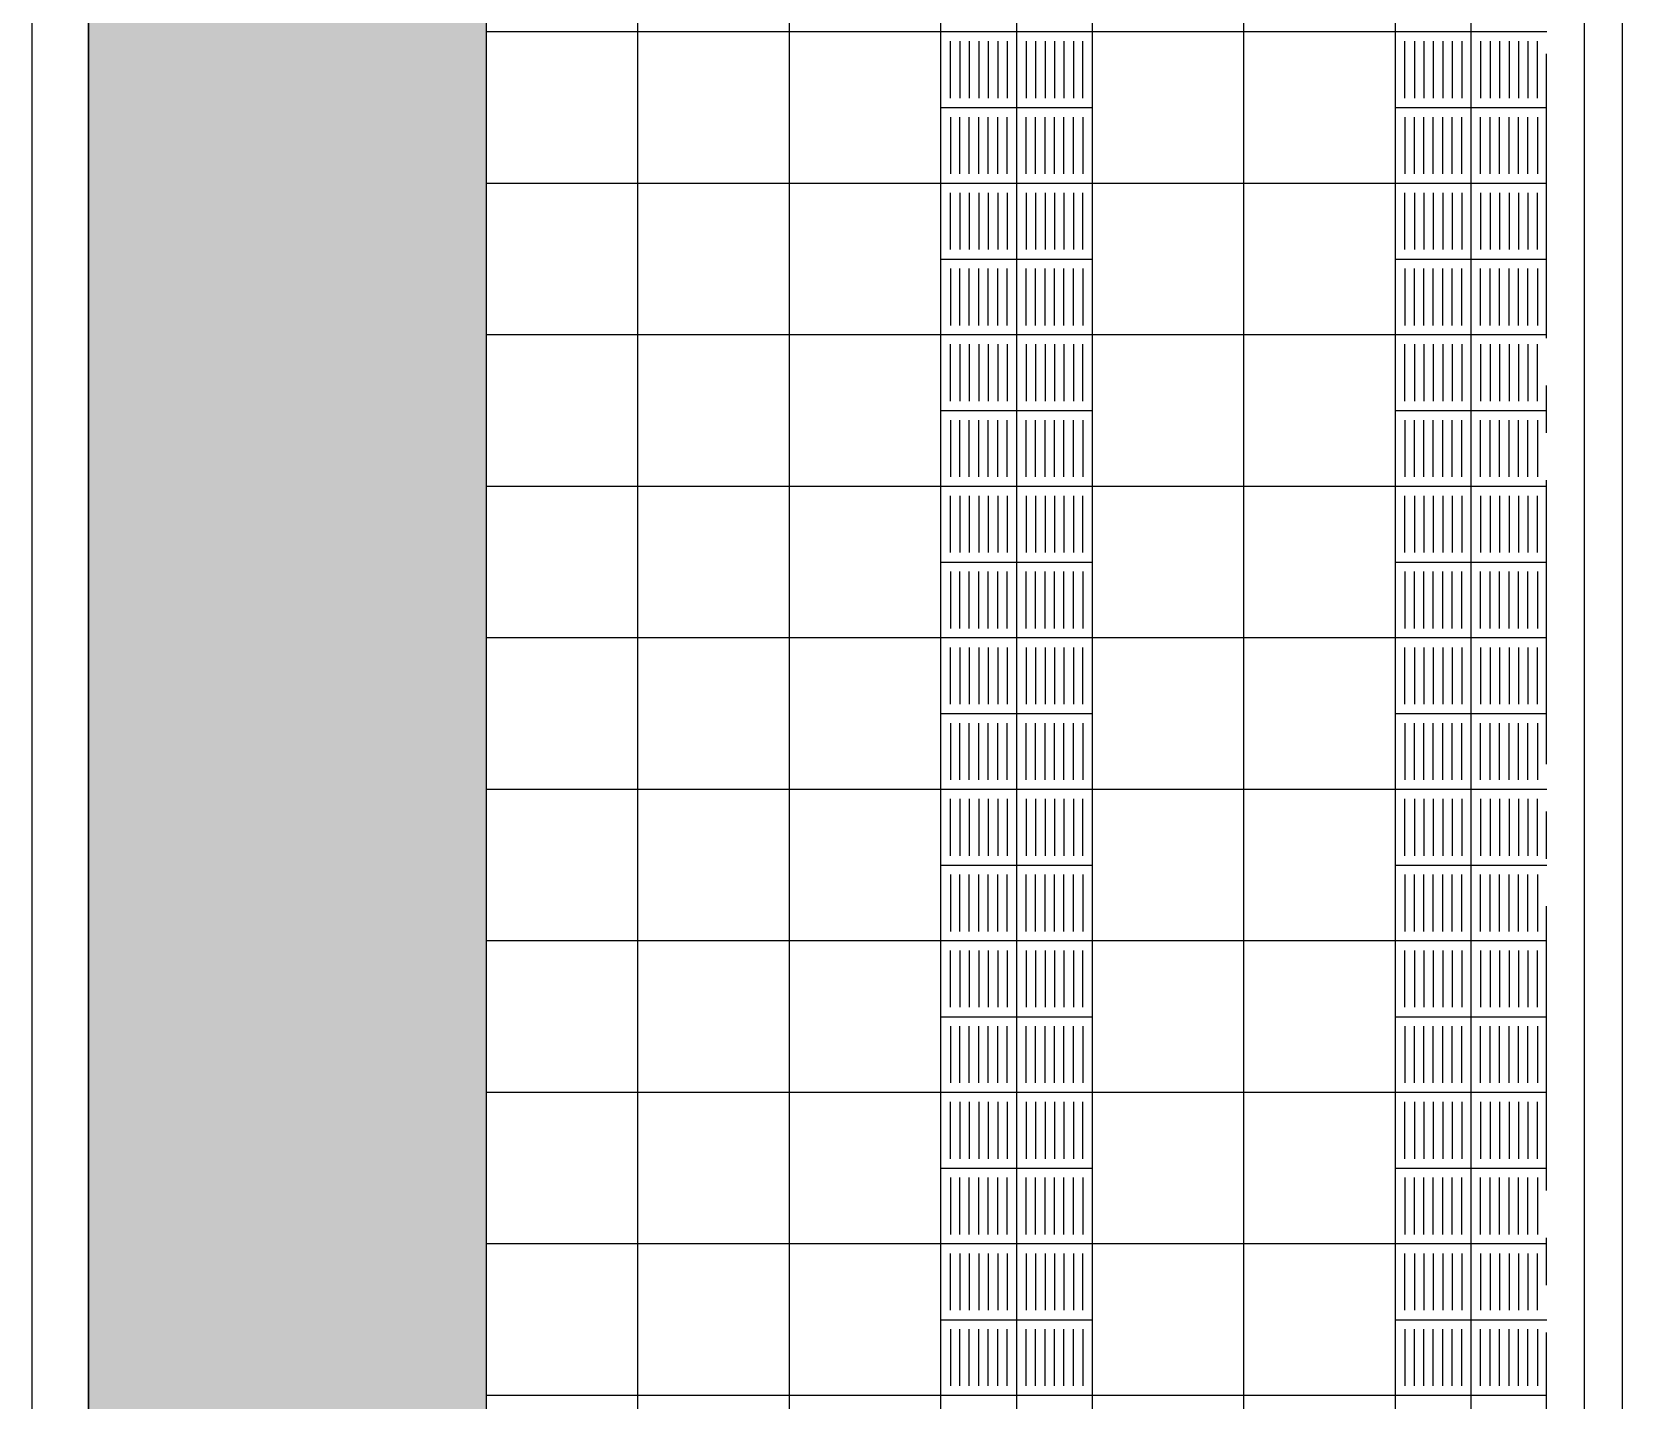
# Model space of a CAD drawing. Header units: inches. Extents: x -309 to 190, y -1585 to -1350.
# Drawn here: x -272.732 to -268.533, y -1393.941 to -1390.328 of the extents above; entities that cross this region are included whole.
import ezdxf

# ---------------------------------------------------------------- set-up
doc = ezdxf.new("R2010")
doc.units = ezdxf.units.IN
doc.header["$MEASUREMENT"] = 0
doc.linetypes.add('CENTER2', pattern=[1.125, 0.75, -0.125, 0.125, -0.125])
doc.linetypes.add('HIDDEN', pattern=[0.375, 0.25, -0.125])
for name, color, linetype in [('02', 9, 'CONTINUOUS'), ('CIEGOS', 9, 'CONTINUOUS'), ('DET', 9, 'CONTINUOUS'), ('lm', 9, 'HIDDEN'), ('NO VIDENTES', 9, 'CONTINUOUS'), ('TEXTOS', 9, 'CONTINUOUS'), ('V2', 9, 'CONTINUOUS')]:
    doc.layers.add(name, color=color, linetype=linetype)

msp = doc.modelspace()

# ---------------------------------------------------------------- hatches: boundary and pattern name
at = {"layer": 'DET'}
h = msp.add_hatch(dxfattribs=at)
h.set_pattern_fill('AR-CONC', color=256, scale=0.04, style=0)
h.set_pattern_definition([(50, (136.40562, -1134.24455), (0.28690407, -0.02510085), [0.03, -0.33]), (355, (136.40562, -1134.24455), (-0.05550053, 0.30087685), [0.024, -0.264]), (100.451444, (136.42953, -1134.24665), (0.23140354, 0.275776), [0.02549608, -0.28045684]), (46.1842, (136.40562, -1134.16455), (0.42689653, -0.0662077), [0.045, -0.495]), (96.63564, (136.4412, -1134.17007), (0.37386478, 0.38964744), [0.03824414, -0.4206855]), (351.18416, (136.4056, -1134.16455), (0.37386478, 0.38964744), [0.036, -0.396]), (21, (136.44562, -1134.18455), (0.23876282, -0.16104756), [0.03, -0.33]), (326, (136.44562, -1134.18455), (0.09732613, 0.29006002), [0.024, -0.264]), (71.451445, (136.46552, -1134.19797), (0.33608895, 0.12901246), [0.02549608, -0.28045684]), (37.5, (136.40562, -1134.24455), (0.004863942, 0.133157542), [0, -0.2608, 0, -0.268, 0, -0.265]), (7.5, (136.40562, -1134.24455), (0.105227815, 0.157764685), [0, -0.1528, 0, -0.2548, 0, -0.101]), (327.5, (136.31642, -1134.24455), (0.213528974, -0.009021949), [0, -0.1, 0, -0.312, 0, -0.414]), (317.5, (136.27642, -1134.24455), (0.23327447, 0.04004199), [0, -0.13, 0, -0.2072, 0, -0.294])])
h.paths.add_polyline_path([(-272.5818, -1381.9282), (-272.5819, -1396.7282), (-271.5319, -1396.7282), (-271.5319, -1381.9282)])

# ---------------------------------------------------------------- linework, layer by layer
at = {"layer": '02'}
msp.add_line((-268.5332, -1379.7282), (-268.5332, -1414.9682), dxfattribs=at)
at = {"layer": 'CIEGOS'}
for points in [[(-270.3319, -1415.8317), (-270.3318, -1378.8654)], [(-269.9319, -1415.6658), (-269.9318, -1379.0311)], [(-269.1319, -1415.334), (-269.1318, -1379.3625)]]:
    msp.add_lwpolyline(points, dxfattribs=at)
at = {"layer": 'DET'}
msp.add_line((-271.1319, -1416.1634), (-271.1318, -1378.5341), dxfattribs=at)
for points in [[(-271.5319, -1416.3293), (-271.5318, -1378.3684)], [(-270.7319, -1415.9975), (-270.7318, -1378.6997)], [(-270.1319, -1415.7487), (-270.1318, -1378.9483)], [(-269.5319, -1415.4999), (-269.5318, -1379.1968)], [(-268.9319, -1415.2511), (-268.9318, -1379.4453)], [(-268.7318, -1390.3282), (-271.5319, -1390.3282)], [(-270.3319, -1390.5282), (-269.9319, -1390.5282)], [(-269.1319, -1390.5282), (-268.7319, -1390.5282)], [(-268.7318, -1390.7282), (-271.5319, -1390.7282)], [(-270.3318, -1390.9282), (-269.9318, -1390.9282)], [(-269.1319, -1390.9282), (-268.7319, -1390.9282)], [(-268.7318, -1391.1282), (-271.5319, -1391.1282)], [(-270.3319, -1391.3282), (-269.9319, -1391.3282)], [(-269.1319, -1391.3282), (-268.7319, -1391.3282)], [(-268.7318, -1391.5282), (-271.5319, -1391.5282)], [(-270.3319, -1391.7282), (-269.9319, -1391.7282)], [(-269.1319, -1391.7282), (-268.7319, -1391.7282)], [(-268.7318, -1391.9282), (-271.5319, -1391.9282)], [(-270.3319, -1392.1282), (-269.9319, -1392.1282)], [(-269.1319, -1392.1282), (-268.7319, -1392.1282)], [(-268.7318, -1392.3282), (-271.5319, -1392.3282)], [(-270.3319, -1392.5282), (-269.9319, -1392.5282)], [(-269.1319, -1392.5282), (-268.7319, -1392.5282)], [(-268.7318, -1392.7282), (-271.5319, -1392.7282)], [(-270.3318, -1392.9282), (-269.9318, -1392.9282)], [(-269.1318, -1392.9282), (-268.7318, -1392.9282)], [(-268.7318, -1393.1282), (-271.5319, -1393.1282)], [(-270.3318, -1393.3282), (-269.9318, -1393.3282)], [(-269.1319, -1393.3282), (-268.7319, -1393.3282)], [(-268.7318, -1393.5282), (-271.5319, -1393.5282)], [(-270.3319, -1393.7282), (-269.9319, -1393.7282)], [(-269.1319, -1393.7282), (-268.7319, -1393.7282)], [(-268.7318, -1393.9282), (-271.5319, -1393.9282)]]:
    msp.add_lwpolyline(points, dxfattribs=at)
at = {"layer": 'lm', "linetype": 'CENTER2'}
msp.add_lwpolyline([(-268.7332, -1417.0117), (-268.7332, -1377.1114)], dxfattribs=at)
msp.add_lwpolyline([(-268.7332, -1417.0117), (-268.7332, -1377.1114)], dxfattribs=at)
at = {"layer": 'NO VIDENTES'}
for p, q in [((-270.3069, -1390.5032), (-270.3069, -1390.3532)), ((-270.2819, -1390.3532), (-270.2819, -1390.5032)), ((-270.2569, -1390.3532), (-270.2569, -1390.5032)), ((-270.2319, -1390.3532), (-270.2319, -1390.5032)), ((-270.2069, -1390.3532), (-270.2069, -1390.5032)), ((-270.1819, -1390.3532), (-270.1819, -1390.5032)), ((-270.1569, -1390.3532), (-270.1569, -1390.5032)), ((-270.1069, -1390.3532), (-270.1069, -1390.5032)), ((-270.0819, -1390.3532), (-270.0819, -1390.5032)), ((-270.0569, -1390.3532), (-270.0569, -1390.5032)), ((-270.0319, -1390.3532), (-270.0319, -1390.5032)), ((-270.0069, -1390.3532), (-270.0069, -1390.5032)), ((-269.9819, -1390.3532), (-269.9819, -1390.5032)), ((-269.9569, -1390.5032), (-269.9569, -1390.3532)), ((-269.1069, -1390.5032), (-269.1069, -1390.3532)), ((-269.0819, -1390.3532), (-269.0819, -1390.5032)), ((-269.0569, -1390.3532), (-269.0569, -1390.5032)), ((-269.0319, -1390.3532), (-269.0319, -1390.5032)), ((-269.0069, -1390.3532), (-269.0069, -1390.5032)), ((-268.9819, -1390.3532), (-268.9819, -1390.5032)), ((-268.9569, -1390.3532), (-268.9569, -1390.5032)), ((-268.9069, -1390.3532), (-268.9069, -1390.5032)), ((-268.8819, -1390.3532), (-268.8819, -1390.5032)), ((-268.8569, -1390.3532), (-268.8569, -1390.5032)), ((-268.8319, -1390.3532), (-268.8319, -1390.5032)), ((-268.8069, -1390.3532), (-268.8069, -1390.5032)), ((-268.7819, -1390.3532), (-268.7819, -1390.5032)), ((-268.7569, -1390.5032), (-268.7569, -1390.3532)), ((-270.3069, -1390.5532), (-270.3069, -1390.7032)), ((-270.2819, -1390.7032), (-270.2819, -1390.5532)), ((-270.2569, -1390.7032), (-270.2569, -1390.5532)), ((-270.2319, -1390.7032), (-270.2319, -1390.5532)), ((-270.2069, -1390.7032), (-270.2069, -1390.5532)), ((-270.1819, -1390.7032), (-270.1819, -1390.5532)), ((-270.1569, -1390.7032), (-270.1569, -1390.5532)), ((-270.1069, -1390.7032), (-270.1069, -1390.5532)), ((-270.0819, -1390.7032), (-270.0819, -1390.5532)), ((-270.0569, -1390.7032), (-270.0569, -1390.5532)), ((-270.0319, -1390.7032), (-270.0319, -1390.5532)), ((-270.0069, -1390.7032), (-270.0069, -1390.5532)), ((-269.9819, -1390.7032), (-269.9819, -1390.5532)), ((-269.9569, -1390.5532), (-269.9569, -1390.7032)), ((-269.1069, -1390.5532), (-269.1069, -1390.7032)), ((-269.0819, -1390.7032), (-269.0819, -1390.5532)), ((-269.0569, -1390.7032), (-269.0569, -1390.5532)), ((-269.0319, -1390.7032), (-269.0319, -1390.5532)), ((-269.0069, -1390.7032), (-269.0069, -1390.5532)), ((-268.9819, -1390.7032), (-268.9819, -1390.5532)), ((-268.9569, -1390.7032), (-268.9569, -1390.5532)), ((-268.9069, -1390.7032), (-268.9069, -1390.5532)), ((-268.8819, -1390.7032), (-268.8819, -1390.5532)), ((-268.8569, -1390.7032), (-268.8569, -1390.5532)), ((-268.8319, -1390.7032), (-268.8319, -1390.5532)), ((-268.8069, -1390.7032), (-268.8069, -1390.5532)), ((-268.7819, -1390.7032), (-268.7819, -1390.5532)), ((-268.7569, -1390.5532), (-268.7569, -1390.7032)), ((-270.3069, -1390.9032), (-270.3069, -1390.7532)), ((-270.2819, -1390.7532), (-270.2819, -1390.9032)), ((-270.2569, -1390.7532), (-270.2569, -1390.9032)), ((-270.2319, -1390.7532), (-270.2319, -1390.9032)), ((-270.2069, -1390.7532), (-270.2069, -1390.9032)), ((-270.1819, -1390.7532), (-270.1819, -1390.9032)), ((-270.1569, -1390.7532), (-270.1569, -1390.9032)), ((-270.1069, -1390.7532), (-270.1069, -1390.9032)), ((-270.0819, -1390.7532), (-270.0819, -1390.9032)), ((-270.0569, -1390.7532), (-270.0569, -1390.9032)), ((-270.0319, -1390.7532), (-270.0319, -1390.9032)), ((-270.0069, -1390.7532), (-270.0069, -1390.9032)), ((-269.9819, -1390.7532), (-269.9819, -1390.9032)), ((-269.9569, -1390.9032), (-269.9569, -1390.7532)), ((-269.1069, -1390.9032), (-269.1069, -1390.7532)), ((-269.0819, -1390.7532), (-269.0819, -1390.9032)), ((-269.0569, -1390.7532), (-269.0569, -1390.9032)), ((-269.0319, -1390.7532), (-269.0319, -1390.9032)), ((-269.0069, -1390.7532), (-269.0069, -1390.9032)), ((-268.9819, -1390.7532), (-268.9819, -1390.9032)), ((-268.9569, -1390.7532), (-268.9569, -1390.9032)), ((-268.9069, -1390.7532), (-268.9069, -1390.9032)), ((-268.8819, -1390.7532), (-268.8819, -1390.9032)), ((-268.8569, -1390.7532), (-268.8569, -1390.9032)), ((-268.8319, -1390.7532), (-268.8319, -1390.9032)), ((-268.8069, -1390.7532), (-268.8069, -1390.9032)), ((-268.7819, -1390.7532), (-268.7819, -1390.9032)), ((-268.7569, -1390.9032), (-268.7569, -1390.7532)), ((-270.3069, -1390.9532), (-270.3069, -1391.1032)), ((-270.2819, -1391.1032), (-270.2819, -1390.9532)), ((-270.2569, -1391.1032), (-270.2569, -1390.9532)), ((-270.2319, -1391.1032), (-270.2319, -1390.9532)), ((-270.2069, -1391.1032), (-270.2069, -1390.9532)), ((-270.1819, -1391.1032), (-270.1819, -1390.9532)), ((-270.1569, -1391.1032), (-270.1569, -1390.9532)), ((-270.1069, -1391.1032), (-270.1069, -1390.9532)), ((-270.0819, -1391.1032), (-270.0819, -1390.9532)), ((-270.0569, -1391.1032), (-270.0569, -1390.9532)), ((-270.0319, -1391.1032), (-270.0319, -1390.9532)), ((-270.0069, -1391.1032), (-270.0069, -1390.9532)), ((-269.9819, -1391.1032), (-269.9819, -1390.9532)), ((-269.9569, -1390.9532), (-269.9569, -1391.1032)), ((-269.1069, -1390.9532), (-269.1069, -1391.1032)), ((-269.0819, -1391.1032), (-269.0819, -1390.9532)), ((-269.0569, -1391.1032), (-269.0569, -1390.9532)), ((-269.0319, -1391.1032), (-269.0319, -1390.9532)), ((-269.0069, -1391.1032), (-269.0069, -1390.9532)), ((-268.9819, -1391.1032), (-268.9819, -1390.9532)), ((-268.9569, -1391.1032), (-268.9569, -1390.9532)), ((-268.9069, -1391.1032), (-268.9069, -1390.9532)), ((-268.8819, -1391.1032), (-268.8819, -1390.9532)), ((-268.8569, -1391.1032), (-268.8569, -1390.9532)), ((-268.8319, -1391.1032), (-268.8319, -1390.9532)), ((-268.8069, -1391.1032), (-268.8069, -1390.9532)), ((-268.7819, -1391.1032), (-268.7819, -1390.9532)), ((-268.7569, -1390.9532), (-268.7569, -1391.1032)), ((-270.3069, -1391.3032), (-270.3069, -1391.1532)), ((-270.2819, -1391.1532), (-270.2819, -1391.3032)), ((-270.2569, -1391.1532), (-270.2569, -1391.3032)), ((-270.2319, -1391.1532), (-270.2319, -1391.3032)), ((-270.2069, -1391.1532), (-270.2069, -1391.3032)), ((-270.1819, -1391.1532), (-270.1819, -1391.3032)), ((-270.1569, -1391.1532), (-270.1569, -1391.3032)), ((-270.1069, -1391.1532), (-270.1069, -1391.3032)), ((-270.0819, -1391.1532), (-270.0819, -1391.3032)), ((-270.0569, -1391.1532), (-270.0569, -1391.3032)), ((-270.0319, -1391.1532), (-270.0319, -1391.3032)), ((-270.0069, -1391.1532), (-270.0069, -1391.3032)), ((-269.9819, -1391.1532), (-269.9819, -1391.3032)), ((-269.9569, -1391.3032), (-269.9569, -1391.1532)), ((-269.1069, -1391.3032), (-269.1069, -1391.1532)), ((-269.0819, -1391.1532), (-269.0819, -1391.3032)), ((-269.0569, -1391.1532), (-269.0569, -1391.3032)), ((-269.0319, -1391.1532), (-269.0319, -1391.3032)), ((-269.0069, -1391.1532), (-269.0069, -1391.3032)), ((-268.9819, -1391.1532), (-268.9819, -1391.3032)), ((-268.9569, -1391.1532), (-268.9569, -1391.3032)), ((-268.9069, -1391.1532), (-268.9069, -1391.3032)), ((-268.8819, -1391.1532), (-268.8819, -1391.3032)), ((-268.8569, -1391.1532), (-268.8569, -1391.3032)), ((-268.8319, -1391.1532), (-268.8319, -1391.3032)), ((-268.8069, -1391.1532), (-268.8069, -1391.3032)), ((-268.7819, -1391.1532), (-268.7819, -1391.3032)), ((-268.7569, -1391.3032), (-268.7569, -1391.1532)), ((-270.3069, -1391.3532), (-270.3069, -1391.5032)), ((-270.2819, -1391.5032), (-270.2819, -1391.3532)), ((-270.2569, -1391.5032), (-270.2569, -1391.3532)), ((-270.2319, -1391.5032), (-270.2319, -1391.3532)), ((-270.2069, -1391.5032), (-270.2069, -1391.3532)), ((-270.1819, -1391.5032), (-270.1819, -1391.3532)), ((-270.1569, -1391.5032), (-270.1569, -1391.3532)), ((-270.1069, -1391.5032), (-270.1069, -1391.3532)), ((-270.0819, -1391.5032), (-270.0819, -1391.3532)), ((-270.0569, -1391.5032), (-270.0569, -1391.3532)), ((-270.0319, -1391.5032), (-270.0319, -1391.3532)), ((-270.0069, -1391.5032), (-270.0069, -1391.3532)), ((-269.9819, -1391.5032), (-269.9819, -1391.3532)), ((-269.9569, -1391.3532), (-269.9569, -1391.5032)), ((-269.1069, -1391.3532), (-269.1069, -1391.5032)), ((-269.0819, -1391.5032), (-269.0819, -1391.3532)), ((-269.0569, -1391.5032), (-269.0569, -1391.3532)), ((-269.0319, -1391.5032), (-269.0319, -1391.3532)), ((-269.0069, -1391.5032), (-269.0069, -1391.3532)), ((-268.9819, -1391.5032), (-268.9819, -1391.3532)), ((-268.9569, -1391.5032), (-268.9569, -1391.3532)), ((-268.9069, -1391.5032), (-268.9069, -1391.3532)), ((-268.8819, -1391.5032), (-268.8819, -1391.3532)), ((-268.8569, -1391.5032), (-268.8569, -1391.3532)), ((-268.8319, -1391.5032), (-268.8319, -1391.3532)), ((-268.8069, -1391.5032), (-268.8069, -1391.3532)), ((-268.7819, -1391.5032), (-268.7819, -1391.3532)), ((-268.7569, -1391.3532), (-268.7569, -1391.5032)), ((-270.3069, -1391.7032), (-270.3069, -1391.5532)), ((-270.2819, -1391.5532), (-270.2819, -1391.7032)), ((-270.2569, -1391.5532), (-270.2569, -1391.7032)), ((-270.2319, -1391.5532), (-270.2319, -1391.7032)), ((-270.2069, -1391.5532), (-270.2069, -1391.7032)), ((-270.1819, -1391.5532), (-270.1819, -1391.7032)), ((-270.1569, -1391.5532), (-270.1569, -1391.7032)), ((-270.1069, -1391.5532), (-270.1069, -1391.7032)), ((-270.0819, -1391.5532), (-270.0819, -1391.7032)), ((-270.0569, -1391.5532), (-270.0569, -1391.7032)), ((-270.0319, -1391.5532), (-270.0319, -1391.7032)), ((-270.0069, -1391.5532), (-270.0069, -1391.7032)), ((-269.9819, -1391.5532), (-269.9819, -1391.7032)), ((-269.9569, -1391.7032), (-269.9569, -1391.5532)), ((-269.1069, -1391.7032), (-269.1069, -1391.5532)), ((-269.0819, -1391.5532), (-269.0819, -1391.7032)), ((-269.0569, -1391.5532), (-269.0569, -1391.7032)), ((-269.0319, -1391.5532), (-269.0319, -1391.7032)), ((-269.0069, -1391.5532), (-269.0069, -1391.7032)), ((-268.9819, -1391.5532), (-268.9819, -1391.7032)), ((-268.9569, -1391.5532), (-268.9569, -1391.7032)), ((-268.9069, -1391.5532), (-268.9069, -1391.7032)), ((-268.8819, -1391.5532), (-268.8819, -1391.7032)), ((-268.8569, -1391.5532), (-268.8569, -1391.7032)), ((-268.8319, -1391.5532), (-268.8319, -1391.7032)), ((-268.8069, -1391.5532), (-268.8069, -1391.7032)), ((-268.7819, -1391.5532), (-268.7819, -1391.7032)), ((-268.7569, -1391.7032), (-268.7569, -1391.5532)), ((-270.3069, -1391.7532), (-270.3069, -1391.9032)), ((-270.2819, -1391.9032), (-270.2819, -1391.7532)), ((-270.2569, -1391.9032), (-270.2569, -1391.7532)), ((-270.2319, -1391.9032), (-270.2319, -1391.7532)), ((-270.2069, -1391.9032), (-270.2069, -1391.7532)), ((-270.1819, -1391.9032), (-270.1819, -1391.7532)), ((-270.1569, -1391.9032), (-270.1569, -1391.7532)), ((-270.1069, -1391.9032), (-270.1069, -1391.7532)), ((-270.0819, -1391.9032), (-270.0819, -1391.7532)), ((-270.0569, -1391.9032), (-270.0569, -1391.7532)), ((-270.0319, -1391.9032), (-270.0319, -1391.7532)), ((-270.0069, -1391.9032), (-270.0069, -1391.7532)), ((-269.9819, -1391.9032), (-269.9819, -1391.7532)), ((-269.9569, -1391.7532), (-269.9569, -1391.9032)), ((-269.1069, -1391.7532), (-269.1069, -1391.9032)), ((-269.0819, -1391.9032), (-269.0819, -1391.7532)), ((-269.0569, -1391.9032), (-269.0569, -1391.7532)), ((-269.0319, -1391.9032), (-269.0319, -1391.7532)), ((-269.0069, -1391.9032), (-269.0069, -1391.7532)), ((-268.9819, -1391.9032), (-268.9819, -1391.7532)), ((-268.9569, -1391.9032), (-268.9569, -1391.7532)), ((-268.9069, -1391.9032), (-268.9069, -1391.7532)), ((-268.8819, -1391.9032), (-268.8819, -1391.7532)), ((-268.8569, -1391.9032), (-268.8569, -1391.7532)), ((-268.8319, -1391.9032), (-268.8319, -1391.7532)), ((-268.8069, -1391.9032), (-268.8069, -1391.7532)), ((-268.7819, -1391.9032), (-268.7819, -1391.7532)), ((-268.7569, -1391.7532), (-268.7569, -1391.9032)), ((-270.3069, -1392.1032), (-270.3069, -1391.9532)), ((-270.2819, -1391.9532), (-270.2819, -1392.1032)), ((-270.2569, -1391.9532), (-270.2569, -1392.1032)), ((-270.2319, -1391.9532), (-270.2319, -1392.1032)), ((-270.2069, -1391.9532), (-270.2069, -1392.1032)), ((-270.1819, -1391.9532), (-270.1819, -1392.1032)), ((-270.1569, -1391.9532), (-270.1569, -1392.1032)), ((-270.1069, -1391.9532), (-270.1069, -1392.1032)), ((-270.0819, -1391.9532), (-270.0819, -1392.1032)), ((-270.0569, -1391.9532), (-270.0569, -1392.1032)), ((-270.0319, -1391.9532), (-270.0319, -1392.1032)), ((-270.0069, -1391.9532), (-270.0069, -1392.1032)), ((-269.9819, -1391.9532), (-269.9819, -1392.1032)), ((-269.9569, -1392.1032), (-269.9569, -1391.9532)), ((-269.1069, -1392.1032), (-269.1069, -1391.9532)), ((-269.0819, -1391.9532), (-269.0819, -1392.1032)), ((-269.0569, -1391.9532), (-269.0569, -1392.1032)), ((-269.0319, -1391.9532), (-269.0319, -1392.1032)), ((-269.0069, -1391.9532), (-269.0069, -1392.1032)), ((-268.9819, -1391.9532), (-268.9819, -1392.1032)), ((-268.9569, -1391.9532), (-268.9569, -1392.1032)), ((-268.9069, -1391.9532), (-268.9069, -1392.1032)), ((-268.8819, -1391.9532), (-268.8819, -1392.1032)), ((-268.8569, -1391.9532), (-268.8569, -1392.1032)), ((-268.8319, -1391.9532), (-268.8319, -1392.1032)), ((-268.8069, -1391.9532), (-268.8069, -1392.1032)), ((-268.7819, -1391.9532), (-268.7819, -1392.1032)), ((-268.7569, -1392.1032), (-268.7569, -1391.9532)), ((-270.3069, -1392.1532), (-270.3069, -1392.3032)), ((-270.2819, -1392.3032), (-270.2819, -1392.1532)), ((-270.2569, -1392.3032), (-270.2569, -1392.1532)), ((-270.2319, -1392.3032), (-270.2319, -1392.1532)), ((-270.2069, -1392.3032), (-270.2069, -1392.1532)), ((-270.1819, -1392.3032), (-270.1819, -1392.1532)), ((-270.1569, -1392.3032), (-270.1569, -1392.1532)), ((-270.1069, -1392.3032), (-270.1069, -1392.1532)), ((-270.0819, -1392.3032), (-270.0819, -1392.1532)), ((-270.0569, -1392.3032), (-270.0569, -1392.1532)), ((-270.0319, -1392.3032), (-270.0319, -1392.1532)), ((-270.0069, -1392.3032), (-270.0069, -1392.1532)), ((-269.9819, -1392.3032), (-269.9819, -1392.1532)), ((-269.9569, -1392.1532), (-269.9569, -1392.3032)), ((-269.1069, -1392.1532), (-269.1069, -1392.3032)), ((-269.0819, -1392.3032), (-269.0819, -1392.1532)), ((-269.0569, -1392.3032), (-269.0569, -1392.1532)), ((-269.0319, -1392.3032), (-269.0319, -1392.1532)), ((-269.0069, -1392.3032), (-269.0069, -1392.1532)), ((-268.9819, -1392.3032), (-268.9819, -1392.1532)), ((-268.9569, -1392.3032), (-268.9569, -1392.1532)), ((-268.9069, -1392.3032), (-268.9069, -1392.1532)), ((-268.8819, -1392.3032), (-268.8819, -1392.1532)), ((-268.8569, -1392.3032), (-268.8569, -1392.1532)), ((-268.8319, -1392.3032), (-268.8319, -1392.1532)), ((-268.8069, -1392.3032), (-268.8069, -1392.1532)), ((-268.7819, -1392.3032), (-268.7819, -1392.1532)), ((-268.7569, -1392.1532), (-268.7569, -1392.3032)), ((-270.3069, -1392.5032), (-270.3069, -1392.3532)), ((-270.2819, -1392.3532), (-270.2819, -1392.5032)), ((-270.2569, -1392.3532), (-270.2569, -1392.5032)), ((-270.2319, -1392.3532), (-270.2319, -1392.5032)), ((-270.2069, -1392.3532), (-270.2069, -1392.5032)), ((-270.1819, -1392.3532), (-270.1819, -1392.5032)), ((-270.1569, -1392.3532), (-270.1569, -1392.5032)), ((-270.1069, -1392.3532), (-270.1069, -1392.5032)), ((-270.0819, -1392.3532), (-270.0819, -1392.5032)), ((-270.0569, -1392.3532), (-270.0569, -1392.5032)), ((-270.0319, -1392.3532), (-270.0319, -1392.5032)), ((-270.0069, -1392.3532), (-270.0069, -1392.5032)), ((-269.9819, -1392.3532), (-269.9819, -1392.5032)), ((-269.9569, -1392.5032), (-269.9569, -1392.3532)), ((-269.1069, -1392.5032), (-269.1069, -1392.3532)), ((-269.0819, -1392.3532), (-269.0819, -1392.5032)), ((-269.0569, -1392.3532), (-269.0569, -1392.5032)), ((-269.0319, -1392.3532), (-269.0319, -1392.5032)), ((-269.0069, -1392.3532), (-269.0069, -1392.5032)), ((-268.9819, -1392.3532), (-268.9819, -1392.5032)), ((-268.9569, -1392.3532), (-268.9569, -1392.5032)), ((-268.9069, -1392.3532), (-268.9069, -1392.5032)), ((-268.8819, -1392.3532), (-268.8819, -1392.5032)), ((-268.8569, -1392.3532), (-268.8569, -1392.5032)), ((-268.8319, -1392.3532), (-268.8319, -1392.5032)), ((-268.8069, -1392.3532), (-268.8069, -1392.5032)), ((-268.7819, -1392.3532), (-268.7819, -1392.5032)), ((-268.7569, -1392.5032), (-268.7569, -1392.3532)), ((-270.3069, -1392.5532), (-270.3069, -1392.7032)), ((-270.2819, -1392.7032), (-270.2819, -1392.5532)), ((-270.2569, -1392.7032), (-270.2569, -1392.5532)), ((-270.2319, -1392.7032), (-270.2319, -1392.5532)), ((-270.2069, -1392.7032), (-270.2069, -1392.5532)), ((-270.1819, -1392.7032), (-270.1819, -1392.5532)), ((-270.1569, -1392.7032), (-270.1569, -1392.5532)), ((-270.1069, -1392.7032), (-270.1069, -1392.5532)), ((-270.0819, -1392.7032), (-270.0819, -1392.5532)), ((-270.0569, -1392.7032), (-270.0569, -1392.5532)), ((-270.0319, -1392.7032), (-270.0319, -1392.5532)), ((-270.0069, -1392.7032), (-270.0069, -1392.5532)), ((-269.9819, -1392.7032), (-269.9819, -1392.5532)), ((-269.9569, -1392.5532), (-269.9569, -1392.7032)), ((-269.1069, -1392.5532), (-269.1069, -1392.7032)), ((-269.0819, -1392.7032), (-269.0819, -1392.5532)), ((-269.0569, -1392.7032), (-269.0569, -1392.5532)), ((-269.0319, -1392.7032), (-269.0319, -1392.5532)), ((-269.0069, -1392.7032), (-269.0069, -1392.5532)), ((-268.9819, -1392.7032), (-268.9819, -1392.5532)), ((-268.9569, -1392.7032), (-268.9569, -1392.5532)), ((-268.9069, -1392.7032), (-268.9069, -1392.5532)), ((-268.8819, -1392.7032), (-268.8819, -1392.5532)), ((-268.8569, -1392.7032), (-268.8569, -1392.5532)), ((-268.8319, -1392.7032), (-268.8319, -1392.5532)), ((-268.8069, -1392.7032), (-268.8069, -1392.5532)), ((-268.7819, -1392.7032), (-268.7819, -1392.5532)), ((-268.7569, -1392.5532), (-268.7569, -1392.7032)), ((-270.3069, -1392.9032), (-270.3069, -1392.7532)), ((-270.2819, -1392.7532), (-270.2819, -1392.9032)), ((-270.2569, -1392.7532), (-270.2569, -1392.9032)), ((-270.2319, -1392.7532), (-270.2319, -1392.9032)), ((-270.2069, -1392.7532), (-270.2069, -1392.9032)), ((-270.1819, -1392.7532), (-270.1819, -1392.9032)), ((-270.1569, -1392.7532), (-270.1569, -1392.9032)), ((-270.1069, -1392.7532), (-270.1069, -1392.9032)), ((-270.0819, -1392.7532), (-270.0819, -1392.9032)), ((-270.0569, -1392.7532), (-270.0569, -1392.9032)), ((-270.0319, -1392.7532), (-270.0319, -1392.9032)), ((-270.0069, -1392.7532), (-270.0069, -1392.9032)), ((-269.9819, -1392.7532), (-269.9819, -1392.9032)), ((-269.9569, -1392.9032), (-269.9569, -1392.7532)), ((-269.1069, -1392.9032), (-269.1069, -1392.7532)), ((-269.0819, -1392.7532), (-269.0819, -1392.9032)), ((-269.0569, -1392.7532), (-269.0569, -1392.9032)), ((-269.0319, -1392.7532), (-269.0319, -1392.9032)), ((-269.0069, -1392.7532), (-269.0069, -1392.9032)), ((-268.9819, -1392.7532), (-268.9819, -1392.9032)), ((-268.9569, -1392.7532), (-268.9569, -1392.9032)), ((-268.9069, -1392.7532), (-268.9069, -1392.9032)), ((-268.8819, -1392.7532), (-268.8819, -1392.9032)), ((-268.8569, -1392.7532), (-268.8569, -1392.9032)), ((-268.8319, -1392.7532), (-268.8319, -1392.9032)), ((-268.8069, -1392.7532), (-268.8069, -1392.9032)), ((-268.7819, -1392.7532), (-268.7819, -1392.9032)), ((-268.7569, -1392.9032), (-268.7569, -1392.7532)), ((-270.3069, -1392.9532), (-270.3069, -1393.1032)), ((-270.2819, -1393.1032), (-270.2819, -1392.9532)), ((-270.2569, -1393.1032), (-270.2569, -1392.9532)), ((-270.2319, -1393.1032), (-270.2319, -1392.9532)), ((-270.2069, -1393.1032), (-270.2069, -1392.9532)), ((-270.1819, -1393.1032), (-270.1819, -1392.9532)), ((-270.1569, -1393.1032), (-270.1569, -1392.9532)), ((-270.1069, -1393.1032), (-270.1069, -1392.9532)), ((-270.0819, -1393.1032), (-270.0819, -1392.9532)), ((-270.0569, -1393.1032), (-270.0569, -1392.9532)), ((-270.0319, -1393.1032), (-270.0319, -1392.9532)), ((-270.0069, -1393.1032), (-270.0069, -1392.9532)), ((-269.9819, -1393.1032), (-269.9819, -1392.9532)), ((-269.9569, -1392.9532), (-269.9569, -1393.1032)), ((-269.1069, -1392.9532), (-269.1069, -1393.1032)), ((-269.0819, -1393.1032), (-269.0819, -1392.9532)), ((-269.0569, -1393.1032), (-269.0569, -1392.9532)), ((-269.0319, -1393.1032), (-269.0319, -1392.9532)), ((-269.0069, -1393.1032), (-269.0069, -1392.9532)), ((-268.9819, -1393.1032), (-268.9819, -1392.9532)), ((-268.9569, -1393.1032), (-268.9569, -1392.9532)), ((-268.9069, -1393.1032), (-268.9069, -1392.9532)), ((-268.8819, -1393.1032), (-268.8819, -1392.9532)), ((-268.8569, -1393.1032), (-268.8569, -1392.9532)), ((-268.8319, -1393.1032), (-268.8319, -1392.9532)), ((-268.8069, -1393.1032), (-268.8069, -1392.9532)), ((-268.7819, -1393.1032), (-268.7819, -1392.9532)), ((-268.7569, -1392.9532), (-268.7569, -1393.1032)), ((-270.3069, -1393.3032), (-270.3069, -1393.1532)), ((-270.2819, -1393.1532), (-270.2819, -1393.3032)), ((-270.2569, -1393.1532), (-270.2569, -1393.3032)), ((-270.2319, -1393.1532), (-270.2319, -1393.3032)), ((-270.2069, -1393.1532), (-270.2069, -1393.3032)), ((-270.1819, -1393.1532), (-270.1819, -1393.3032)), ((-270.1569, -1393.1532), (-270.1569, -1393.3032)), ((-270.1069, -1393.1532), (-270.1069, -1393.3032)), ((-270.0819, -1393.1532), (-270.0819, -1393.3032)), ((-270.0569, -1393.1532), (-270.0569, -1393.3032)), ((-270.0319, -1393.1532), (-270.0319, -1393.3032)), ((-270.0069, -1393.1532), (-270.0069, -1393.3032)), ((-269.9819, -1393.1532), (-269.9819, -1393.3032)), ((-269.9569, -1393.3032), (-269.9569, -1393.1532)), ((-269.1069, -1393.3032), (-269.1069, -1393.1532)), ((-269.0819, -1393.1532), (-269.0819, -1393.3032)), ((-269.0569, -1393.1532), (-269.0569, -1393.3032)), ((-269.0319, -1393.1532), (-269.0319, -1393.3032)), ((-269.0069, -1393.1532), (-269.0069, -1393.3032)), ((-268.9819, -1393.1532), (-268.9819, -1393.3032)), ((-268.9569, -1393.1532), (-268.9569, -1393.3032)), ((-268.9069, -1393.1532), (-268.9069, -1393.3032)), ((-268.8819, -1393.1532), (-268.8819, -1393.3032)), ((-268.8569, -1393.1532), (-268.8569, -1393.3032)), ((-268.8319, -1393.1532), (-268.8319, -1393.3032)), ((-268.8069, -1393.1532), (-268.8069, -1393.3032)), ((-268.7819, -1393.1532), (-268.7819, -1393.3032)), ((-268.7569, -1393.3032), (-268.7569, -1393.1532)), ((-270.3069, -1393.3532), (-270.3069, -1393.5032)), ((-270.2819, -1393.5032), (-270.2819, -1393.3532)), ((-270.2569, -1393.5032), (-270.2569, -1393.3532)), ((-270.2319, -1393.5032), (-270.2319, -1393.3532)), ((-270.2069, -1393.5032), (-270.2069, -1393.3532)), ((-270.1819, -1393.5032), (-270.1819, -1393.3532)), ((-270.1569, -1393.5032), (-270.1569, -1393.3532)), ((-270.1069, -1393.5032), (-270.1069, -1393.3532)), ((-270.0819, -1393.5032), (-270.0819, -1393.3532)), ((-270.0569, -1393.5032), (-270.0569, -1393.3532)), ((-270.0319, -1393.5032), (-270.0319, -1393.3532)), ((-270.0069, -1393.5032), (-270.0069, -1393.3532)), ((-269.9819, -1393.5032), (-269.9819, -1393.3532)), ((-269.9569, -1393.3532), (-269.9569, -1393.5032)), ((-269.1069, -1393.3532), (-269.1069, -1393.5032)), ((-269.0819, -1393.5032), (-269.0819, -1393.3532)), ((-269.0569, -1393.5032), (-269.0569, -1393.3532)), ((-269.0319, -1393.5032), (-269.0319, -1393.3532)), ((-269.0069, -1393.5032), (-269.0069, -1393.3532)), ((-268.9819, -1393.5032), (-268.9819, -1393.3532)), ((-268.9569, -1393.5032), (-268.9569, -1393.3532)), ((-268.9069, -1393.5032), (-268.9069, -1393.3532)), ((-268.8819, -1393.5032), (-268.8819, -1393.3532)), ((-268.8569, -1393.5032), (-268.8569, -1393.3532)), ((-268.8319, -1393.5032), (-268.8319, -1393.3532)), ((-268.8069, -1393.5032), (-268.8069, -1393.3532)), ((-268.7819, -1393.5032), (-268.7819, -1393.3532)), ((-268.7569, -1393.3532), (-268.7569, -1393.5032)), ((-270.3069, -1393.7032), (-270.3069, -1393.5532)), ((-270.2819, -1393.5532), (-270.2819, -1393.7032)), ((-270.2569, -1393.5532), (-270.2569, -1393.7032)), ((-270.2319, -1393.5532), (-270.2319, -1393.7032)), ((-270.2069, -1393.5532), (-270.2069, -1393.7032)), ((-270.1819, -1393.5532), (-270.1819, -1393.7032)), ((-270.1569, -1393.5532), (-270.1569, -1393.7032)), ((-270.1069, -1393.5532), (-270.1069, -1393.7032)), ((-270.0819, -1393.5532), (-270.0819, -1393.7032)), ((-270.0569, -1393.5532), (-270.0569, -1393.7032)), ((-270.0319, -1393.5532), (-270.0319, -1393.7032)), ((-270.0069, -1393.5532), (-270.0069, -1393.7032)), ((-269.9819, -1393.5532), (-269.9819, -1393.7032)), ((-269.9569, -1393.7032), (-269.9569, -1393.5532)), ((-269.1069, -1393.7032), (-269.1069, -1393.5532)), ((-269.0819, -1393.5532), (-269.0819, -1393.7032)), ((-269.0569, -1393.5532), (-269.0569, -1393.7032)), ((-269.0319, -1393.5532), (-269.0319, -1393.7032)), ((-269.0069, -1393.5532), (-269.0069, -1393.7032)), ((-268.9819, -1393.5532), (-268.9819, -1393.7032)), ((-268.9569, -1393.5532), (-268.9569, -1393.7032)), ((-268.9069, -1393.5532), (-268.9069, -1393.7032)), ((-268.8819, -1393.5532), (-268.8819, -1393.7032)), ((-268.8569, -1393.5532), (-268.8569, -1393.7032)), ((-268.8319, -1393.5532), (-268.8319, -1393.7032)), ((-268.8069, -1393.5532), (-268.8069, -1393.7032)), ((-268.7819, -1393.5532), (-268.7819, -1393.7032)), ((-268.7569, -1393.7032), (-268.7569, -1393.5532)), ((-270.3069, -1393.7532), (-270.3069, -1393.9032)), ((-270.2819, -1393.9032), (-270.2819, -1393.7532)), ((-270.2569, -1393.9032), (-270.2569, -1393.7532)), ((-270.2319, -1393.9032), (-270.2319, -1393.7532)), ((-270.2069, -1393.9032), (-270.2069, -1393.7532)), ((-270.1819, -1393.9032), (-270.1819, -1393.7532)), ((-270.1569, -1393.9032), (-270.1569, -1393.7532)), ((-270.1069, -1393.9032), (-270.1069, -1393.7532)), ((-270.0819, -1393.9032), (-270.0819, -1393.7532)), ((-270.0569, -1393.9032), (-270.0569, -1393.7532)), ((-270.0319, -1393.9032), (-270.0319, -1393.7532)), ((-270.0069, -1393.9032), (-270.0069, -1393.7532)), ((-269.9819, -1393.9032), (-269.9819, -1393.7532)), ((-269.9569, -1393.7532), (-269.9569, -1393.9032)), ((-269.1069, -1393.7532), (-269.1069, -1393.9032)), ((-269.0819, -1393.9032), (-269.0819, -1393.7532)), ((-269.0569, -1393.9032), (-269.0569, -1393.7532)), ((-269.0319, -1393.9032), (-269.0319, -1393.7532)), ((-269.0069, -1393.9032), (-269.0069, -1393.7532)), ((-268.9819, -1393.9032), (-268.9819, -1393.7532)), ((-268.9569, -1393.9032), (-268.9569, -1393.7532)), ((-268.9069, -1393.9032), (-268.9069, -1393.7532)), ((-268.8819, -1393.9032), (-268.8819, -1393.7532)), ((-268.8569, -1393.9032), (-268.8569, -1393.7532)), ((-268.8319, -1393.9032), (-268.8319, -1393.7532)), ((-268.8069, -1393.9032), (-268.8069, -1393.7532)), ((-268.7819, -1393.9032), (-268.7819, -1393.7532)), ((-268.7569, -1393.7532), (-268.7569, -1393.9032))]:
    msp.add_line(p, q, dxfattribs=at)
at = {"layer": 'TEXTOS'}
msp.add_lwpolyline([(-268.6332, -1379.7282), (-268.6332, -1414.9682)], dxfattribs=at)
at = {"layer": 'V2'}
for points in [[(-272.7318, -1415.4082, 0.414214), (-264.7318, -1423.4082), (-172.7318, -1423.4082, 0.414214), (-164.7318, -1415.4082), (-164.7318, -1390.4819, 0.330583), (-171.8369, -1380.9101), (-202.5175, -1371.6307, 0.073558), (-204.8335, -1371.2882), (-264.7318, -1371.2882, 0.414214), (-272.7318, -1379.2882)], [(-272.5818, -1415.4082, 0.414214), (-264.7318, -1423.2582), (-172.7318, -1423.2582, 0.414214), (-164.8818, -1415.4082), (-164.8818, -1390.4819, 0.330583), (-171.8803, -1381.0537), (-202.5609, -1371.7743, 0.073558), (-204.8335, -1371.4382), (-264.7318, -1371.4382, 0.414214), (-272.5818, -1379.2882)]]:
    msp.add_lwpolyline(points, format="xyb", close=True, dxfattribs=at)
msp.add_lwpolyline([(-271.5319, -1396.7282), (-272.5818, -1396.7282), (-272.5818, -1381.9282), (-271.5319, -1381.9282)], close=True, dxfattribs=at)

doc.saveas('drawing.dxf')
